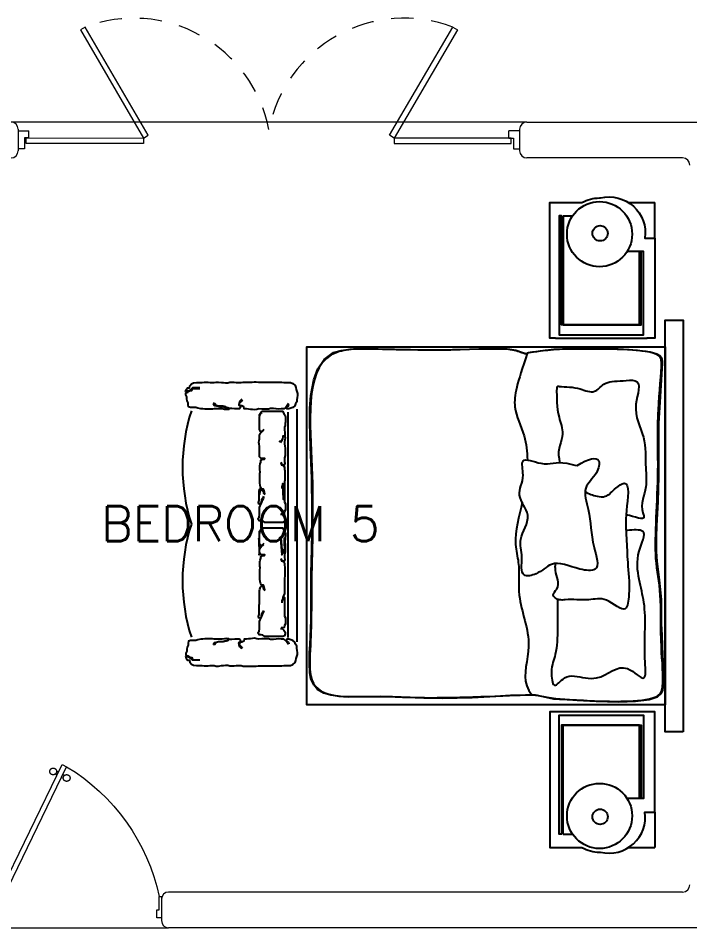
# Model space of a CAD drawing. Header units: metres. Extents: x -232 to 581, y 30 to 789.
# Drawn here: x 108.62 to 112.37, y 465.89 to 470.97 of the extents above; entities that cross this region are included whole.
import ezdxf

# ---------------------------------------------------------------- set-up
doc = ezdxf.new("R2010")
doc.units = ezdxf.units.M
doc.linetypes.add('HIDDEN2', pattern=[0.1875, 0.125, -0.0625])
for name, color, linetype, lineweight in [('A-DOOR', 35, 'Continuous', 5), ('A-WALL', 250, 'Continuous', 20), ('baños', 140, 'Continuous', 0), ('textos', 7, 'Continuous', 0)]:
    doc.layers.add(name, color=color, linetype=linetype, lineweight=lineweight)
doc.layers.add('MOBILIARIOS', color=252, linetype='Continuous')
doc.layers.add('PISO', color=7, linetype='Continuous', lineweight=5, true_color=0xe6e6e6)
doc.styles.get("Standard").update_dxf_attribs({"font": 'arial.ttf'})

# ---------------------------------------------------------------- blocks, each defined once
blk = doc.blocks.new('puerta 1.00')
at = {"layer": 'A-DOOR'}
for p, q in [((-0.15, -0.0125), (-0.9369, -0.3949)), ((-0.1376, -0.038), (-0.9245, -0.4204)), ((-0.1376, -0.038), (-0.15, -0.0125)), ((-0.9369, -0.3949), (-0.9245, -0.4204)), ((-0.8946, -0.3743), (-0.8996, -0.3641)), ((-0.8777, -0.3661), (-0.8826, -0.3559)), ((-0.8822, -0.3998), (-0.8772, -0.4101)), ((-0.8653, -0.3916), (-0.8603, -0.4018))]:
    blk.add_line(p, q, dxfattribs=at)
for points in [[(-0.08, 0), (-0.08, -0.025), (-0.125, -0.025), (-0.125, -0.0125), (-0.2, -0.0125), (-0.2, 0), (-0.08, 0)], [(-0.08, -0.95), (-0.08, -0.925), (-0.125, -0.925), (-0.125, -0.9375), (-0.2, -0.9375), (-0.2, -0.95), (-0.08, -0.95)]]:
    blk.add_lwpolyline(points, dxfattribs=at)
blk.add_arc((0.0366, 0.1602), 1.1229, 211.1336, 257.8343, dxfattribs=at)
for points in [[(-0.8982, -0.3642), (-0.9033, -0.3642), (-0.912, -0.3591), (-0.917, -0.3504), (-0.917, -0.3403), (-0.912, -0.3316), (-0.9033, -0.3265), (-0.8932, -0.3265), (-0.8844, -0.3316), (-0.8794, -0.3403), (-0.8794, -0.3504), (-0.8844, -0.3591), (-0.8932, -0.3642), (-0.8982, -0.3642)], [(-0.8617, -0.4394), (-0.8667, -0.4394), (-0.8754, -0.4344), (-0.8805, -0.4256), (-0.8805, -0.4156), (-0.8754, -0.4068), (-0.8667, -0.4018), (-0.8566, -0.4018), (-0.8479, -0.4068), (-0.8428, -0.4156), (-0.8428, -0.4257), (-0.8479, -0.4344), (-0.8566, -0.4394), (-0.8617, -0.4394)]]:
    blk.add_open_spline(points, degree=2, dxfattribs=at)
blk = doc.blocks.new('A$Ca7b09788')
at = {"layer": 'A-DOOR'}
for p, q in [((0, 0.1006), (0.06, 0.1006)), ((0.035, 0.0606), (0.035, 0.0006)), ((0.06, 0.0606), (0.035, 0.0606)), ((0.06, 0.0606), (0.06, 0.1006)), ((2.8, 0.1), (2.74, 0.1)), ((2.74, 0.06), (2.74, 0.1)), ((2.74, 0.06), (2.765, 0.06)), ((2.765, 0.06), (2.765, 0)), ((0.035, 0.0006), (0, 0.0006)), ((2.765, 0), (2.8, 0))]:
    blk.add_line(p, q, dxfattribs=at)
for points in [[(0.3471, 0.6649), (0.7, 0.0604), (0.7261, 0.0757), (0.3732, 0.6802)], [(2.4529, 0.6649), (2.1, 0.0604), (2.0739, 0.0757), (2.4268, 0.6802)], [(0.0446, 0.0606), (0.7, 0.0604), (0.7, 0.0301), (0.0446, 0.0303)], [(2.7524, 0.06), (2.1, 0.0602), (2.1, 0.0299), (2.7524, 0.0297)]]:
    blk.add_lwpolyline(points, close=True, dxfattribs=at)
at = {"layer": 'A-DOOR', "linetype": 'HIDDEN2'}
for centre, start, end in [((0.6447, -0.0402), 11.1544, 110.647), ((2.1553, -0.0402), 69.353, 168.8456)]:
    blk.add_arc(centre, 0.7699, start, end, dxfattribs=at)
blk = doc.blocks.new('A$Ca3ef8f56')
at = {"layer": 'MOBILIARIOS'}
for p, q in [((0.0032, 0.1527), (0.0032, 1.4519)), ((0.0532, 0.1694), (0.0532, 1.4284))]:
    blk.add_line(p, q, dxfattribs=at)
for points in [[(0.6249, 1.5324), (0.6212, 1.5434), (0.6126, 1.5544), (0.6016, 1.5556), (0.6004, 1.5666), (0.5906, 1.5776), (0.5796, 1.5825), (0.5637, 1.5837), (0.5527, 1.5837), (0.5417, 1.5849), (0.5307, 1.5849), (0.5197, 1.5862), (0.4977, 1.5862), (0.4867, 1.5837), (0.4757, 1.5837), (0.4647, 1.5849), (0.4537, 1.5874), (0.4402, 1.5874), (0.4231, 1.5837), (0.4121, 1.5837), (0.4011, 1.5825), (0.3889, 1.5825), (0.3766, 1.5862), (0.3534, 1.5862), (0.3412, 1.5849), (0.3302, 1.5837), (0.3143, 1.5849), (0.3033, 1.5874), (0.2519, 1.5874), (0.2409, 1.5886), (0.2299, 1.5886), (0.2177, 1.5862), (0.0868, 1.5862), (0.0746, 1.5849), (0.0391, 1.5849), (0.0245, 1.5788), (0.0122, 1.5678), (0.0086, 1.5568), (0.0061, 1.5446), (0.0037, 1.5336), (0, 1.5226), (0, 1.5116), (0.0012, 1.5006), (0.0024, 1.4884), (0.0024, 1.4774), (0.011, 1.4652), (0.0147, 1.4542), (0.0257, 1.4445), (0.0367, 1.442), (0.0477, 1.4383), (0.0587, 1.4383), (0.0611, 1.4493), (0.0501, 1.4542), (0.0477, 1.464)], [(0.4708, 1.4664), (0.4622, 1.4554), (0.4512, 1.4542), (0.4341, 1.4506), (0.4231, 1.4506), (0.4109, 1.4493), (0.3999, 1.4457), (0.3876, 1.4457), (0.3828, 1.4347), (0.395, 1.4335), (0.4072, 1.4347), (0.4194, 1.4371), (0.4317, 1.4383), (0.4635, 1.4383), (0.4745, 1.4359), (0.516, 1.4359), (0.527, 1.4371), (0.5381, 1.4371), (0.5552, 1.442), (0.5674, 1.4445), (0.5845, 1.4445), (0.5968, 1.4457), (0.6078, 1.4493), (0.609, 1.4603), (0.609, 1.4713), (0.6151, 1.4823), (0.6175, 1.4933), (0.6163, 1.5043), (0.6224, 1.5153), (0.6224, 1.5263), (0.6114, 1.53), (0.6004, 1.5385), (0.5894, 1.5397), (0.5845, 1.5507), (0.5735, 1.552), (0.5442, 1.552)], [(0.5442, 1.5544), (0.5613, 1.5556), (0.5723, 1.5556), (0.5845, 1.5544), (0.5955, 1.5458), (0.6065, 1.5373), (0.6175, 1.5348), (0.6212, 1.5348)], [(0.0501, 1.4677), (0.0563, 1.4567), (0.0636, 1.4457), (0.0758, 1.4371), (0.0905, 1.4371), (0.1064, 1.4359), (0.1174, 1.4371), (0.1333, 1.4396), (0.1492, 1.4396), (0.1602, 1.4359), (0.1981, 1.4359), (0.2152, 1.4371), (0.2262, 1.4347), (0.2385, 1.4322), (0.2507, 1.4335), (0.2617, 1.4347), (0.2727, 1.4359), (0.2837, 1.4371), (0.2972, 1.4383), (0.2996, 1.4493), (0.3106, 1.4542), (0.3216, 1.4567), (0.3241, 1.4677), (0.3143, 1.4787), (0.3069, 1.4884)], [(0.3106, 1.4909), (0.3204, 1.4799), (0.3253, 1.4689), (0.3265, 1.4579), (0.3155, 1.4481), (0.3228, 1.4371), (0.3497, 1.4371), (0.3656, 1.4396), (0.3779, 1.4396), (0.3889, 1.4408), (0.3999, 1.4481), (0.4133, 1.4518), (0.4402, 1.4518), (0.4525, 1.4554), (0.4598, 1.4664), (0.4696, 1.4689)], [(0.0946, 1.3772), (0.0844, 1.3772), (0.0759, 1.3874), (0.0673, 1.3976), (0.0673, 1.4078), (0.0708, 1.4181), (0.081, 1.4232), (0.1822, 1.4232), (0.1924, 1.4146), (0.2026, 1.4129), (0.2129, 1.4129), (0.2197, 1.4027), (0.2129, 1.3925), (0.2112, 1.3806), (0.2112, 1.3397), (0.2078, 1.3294), (0.2026, 1.3192), (0.1975, 1.309), (0.1941, 1.2988), (0.189, 1.2885), (0.1856, 1.2817)], [(0.0844, 1.234), (0.0844, 1.2238), (0.081, 1.2135), (0.0708, 1.205), (0.0708, 1.2579), (0.0725, 1.2715), (0.0725, 1.2988), (0.0708, 1.309), (0.0656, 1.3192), (0.0656, 1.3516), (0.0725, 1.3618), (0.0742, 1.372), (0.0844, 1.3737), (0.0895, 1.3737)], [(0.189, 1.2766), (0.1924, 1.2868), (0.1992, 1.2971), (0.2026, 1.3073), (0.2044, 1.3175), (0.2146, 1.3209), (0.2163, 1.3107), (0.2129, 1.3005), (0.2129, 1.2476), (0.2112, 1.2374), (0.2112, 1.1675), (0.2095, 1.1573), (0.2061, 1.1471), (0.1958, 1.1385), (0.1907, 1.1488), (0.189, 1.159), (0.1822, 1.1658)], [(0.0929, 0.9903), (0.0878, 1.0005), (0.0776, 1.0039), (0.0708, 1.0141), (0.0708, 1.0244), (0.069, 1.0346), (0.069, 1.0857), (0.0708, 1.0959), (0.0708, 1.1829), (0.0776, 1.1948), (0.081, 1.205), (0.0827, 1.2152), (0.0861, 1.2272), (0.0861, 1.2289)], [(0.1822, 1.1641), (0.1856, 1.1471), (0.189, 1.1368), (0.1992, 1.1351), (0.2061, 1.1249), (0.2078, 1.1147), (0.2095, 1.1028), (0.2095, 1.0499), (0.2078, 1.0397), (0.2095, 1.0295), (0.2095, 1.0056), (0.2078, 0.9954), (0.2044, 0.9852), (0.2044, 0.9749), (0.1941, 0.9698), (0.1839, 0.9698), (0.1822, 0.9664), (0.2026, 0.9664), (0.2112, 0.9562), (0.2112, 0.8965), (0.2129, 0.8863), (0.2146, 0.8761), (0.2129, 0.9659), (0.2112, 0.9556), (0.2112, 0.9352), (0.2061, 0.925), (0.1958, 0.9147), (0.1873, 0.9079)], [(0.0946, 0.8761), (0.0861, 0.9659), (0.081, 0.9556), (0.0793, 0.9454), (0.069, 0.9403), (0.0673, 0.9505), (0.069, 0.9607), (0.0708, 0.8727), (0.0708, 0.8829), (0.069, 0.8965), (0.0673, 0.9085), (0.0673, 0.9494), (0.0708, 0.9613), (0.0708, 0.9818), (0.069, 0.992), (0.0742, 1.0022), (0.0844, 1.0005), (0.0878, 0.9903), (0.0895, 0.9869)], [(0.2112, 0.8449), (0.2112, 0.8346), (0.2044, 0.8244), (0.1941, 0.8159), (0.0827, 0.8159), (0.0759, 0.8295), (0.0673, 0.8397), (0.0656, 0.85), (0.0656, 0.8602), (0.0673, 0.8704), (0.0673, 0.8806), (0.0708, 0.8909), (0.0725, 0.9079), (0.069, 0.9181), (0.069, 0.9386), (0.081, 0.9403), (0.0827, 0.959), (0.0895, 0.8693), (0.0998, 0.871), (0.0981, 0.8744)], [(0.1873, 0.9028), (0.1958, 0.913), (0.2061, 0.9147), (0.2112, 0.9045), (0.2112, 0.8517), (0.2095, 0.8414), (0.2061, 0.8312), (0.1958, 0.8244)], [(0.0946, 0.74), (0.0844, 0.74), (0.0759, 0.7502), (0.0673, 0.7604), (0.0673, 0.7707), (0.0708, 0.7809), (0.081, 0.786), (0.1822, 0.786), (0.1924, 0.7775), (0.2026, 0.7758), (0.2129, 0.7758), (0.2197, 0.7656), (0.2129, 0.7553), (0.2112, 0.7434), (0.2112, 0.7025), (0.2078, 0.6923), (0.2026, 0.6821), (0.1975, 0.6718), (0.1941, 0.6616), (0.189, 0.6514), (0.1856, 0.6446)], [(0.0844, 0.5968), (0.0844, 0.5866), (0.081, 0.5764), (0.0708, 0.5679), (0.0708, 0.6207), (0.0725, 0.6343), (0.0725, 0.6616), (0.0708, 0.6718), (0.0656, 0.6821), (0.0656, 0.7144), (0.0725, 0.7247), (0.0742, 0.7349), (0.0844, 0.7366), (0.0895, 0.7366)], [(0.189, 0.6394), (0.1924, 0.6497), (0.1992, 0.6599), (0.2026, 0.6701), (0.2044, 0.6803), (0.2146, 0.6838), (0.2163, 0.6735), (0.2129, 0.6633), (0.2129, 0.6105), (0.2112, 0.6002), (0.2112, 0.6304), (0.2095, 0.6201), (0.2061, 0.6099), (0.1958, 0.6014), (0.1907, 0.6116), (0.189, 0.6218), (0.1822, 0.6287)], [(0.0929, 0.4531), (0.0878, 0.4633), (0.0776, 0.4668), (0.0708, 0.477), (0.0708, 0.4872), (0.069, 0.4974), (0.069, 0.5486), (0.0708, 0.5588), (0.0708, 0.6457), (0.0776, 0.6576), (0.081, 0.5679), (0.0827, 0.5781), (0.0861, 0.59), (0.0861, 0.5917)], [(0.1822, 0.627), (0.1856, 0.6099), (0.189, 0.5997), (0.1992, 0.598), (0.2061, 0.5878), (0.2078, 0.5775), (0.2095, 0.5656), (0.2095, 0.5128), (0.2078, 0.5025), (0.2095, 0.4923), (0.2095, 0.4685), (0.2078, 0.4582), (0.2044, 0.448), (0.2044, 0.4378), (0.1941, 0.4327), (0.1839, 0.4327), (0.1822, 0.4293), (0.2026, 0.4293), (0.2112, 0.419), (0.2112, 0.3594), (0.2129, 0.3492), (0.2146, 0.3389), (0.2129, 0.3287), (0.2112, 0.3185), (0.2112, 0.298), (0.2061, 0.2878), (0.1958, 0.2776), (0.1873, 0.2708)], [(0.0946, 0.3389), (0.0861, 0.3287), (0.081, 0.3185), (0.0793, 0.3083), (0.069, 0.3031), (0.0673, 0.3134), (0.069, 0.3236), (0.0708, 0.3355), (0.0708, 0.3457), (0.069, 0.3594), (0.0673, 0.3713), (0.0673, 0.4122), (0.0708, 0.4241), (0.0708, 0.4446), (0.069, 0.4548), (0.0742, 0.465), (0.0844, 0.4633), (0.0878, 0.4531), (0.0895, 0.4497)], [(0.2112, 0.1926), (0.2112, 0.1824), (0.2044, 0.1721), (0.1941, 0.1636), (0.0827, 0.1636), (0.0759, 0.1772), (0.0673, 0.1875), (0.0656, 0.1977), (0.0656, 0.223), (0.0673, 0.2333), (0.0673, 0.2435), (0.0708, 0.2537), (0.0725, 0.2708), (0.069, 0.281), (0.069, 0.3014), (0.081, 0.3031), (0.0827, 0.3219), (0.0895, 0.3321), (0.0998, 0.3338), (0.0981, 0.3372)], [(0.1873, 0.2656), (0.1958, 0.2759), (0.2061, 0.2776), (0.2112, 0.2673), (0.2112, 0.1994), (0.2095, 0.1892), (0.2061, 0.179), (0.1958, 0.1721)], [(0.0501, 0.1209), (0.0563, 0.1319), (0.0636, 0.1429), (0.0758, 0.1515), (0.0905, 0.1515), (0.1064, 0.1527), (0.1174, 0.1515), (0.1333, 0.149), (0.1492, 0.149), (0.1602, 0.1527), (0.1981, 0.1527), (0.2152, 0.1515), (0.2262, 0.1539), (0.2385, 0.1564), (0.2507, 0.1551), (0.2617, 0.1539), (0.2727, 0.1527), (0.2837, 0.1515), (0.2972, 0.1503), (0.2996, 0.1393), (0.3106, 0.1344), (0.3216, 0.1319), (0.3241, 0.1209), (0.3143, 0.1099), (0.3069, 0.1002)], [(0.4708, 0.1222), (0.4622, 0.1332), (0.4512, 0.1344), (0.4341, 0.138), (0.4231, 0.138), (0.4109, 0.1393), (0.3999, 0.1429), (0.3876, 0.1429), (0.3828, 0.1539), (0.395, 0.1551), (0.4072, 0.1539), (0.4194, 0.1515), (0.4317, 0.1503), (0.4635, 0.1503), (0.4745, 0.1527), (0.516, 0.1527), (0.527, 0.1515), (0.5381, 0.1515), (0.5552, 0.1466), (0.5674, 0.1441), (0.5845, 0.1441), (0.5968, 0.1429), (0.6078, 0.1393), (0.609, 0.1283), (0.609, 0.1173), (0.6151, 0.1063), (0.6175, 0.0953), (0.6163, 0.0843), (0.6224, 0.0733), (0.6224, 0.0623), (0.6114, 0.0586), (0.6004, 0.0501), (0.5894, 0.0489), (0.5845, 0.0379), (0.5735, 0.0366), (0.5442, 0.0366)], [(0.6249, 0.0562), (0.6212, 0.0452), (0.6126, 0.0342), (0.6016, 0.033), (0.6004, 0.022), (0.5906, 0.011), (0.5796, 0.0061), (0.5637, 0.0049), (0.5527, 0.0049), (0.5417, 0.0037), (0.5307, 0.0037), (0.5197, 0.0024), (0.4977, 0.0024), (0.4867, 0.0049), (0.4757, 0.0049), (0.4647, 0.0037), (0.4537, 0.0012), (0.4402, 0.0012), (0.4231, 0.0049), (0.4121, 0.0049), (0.4011, 0.0061), (0.3889, 0.0061), (0.3766, 0.0024), (0.3534, 0.0024), (0.3412, 0.0037), (0.3302, 0.0049), (0.3143, 0.0037), (0.3033, 0.0012), (0.2519, 0.0012), (0.2409, 0), (0.2299, 0), (0.2177, 0.0024), (0.0868, 0.0024), (0.0746, 0.0037), (0.0391, 0.0037), (0.0245, 0.0098), (0.0122, 0.0208), (0.0086, 0.0318), (0.0061, 0.044), (0.0037, 0.055), (0, 0.066), (0, 0.077), (0.0012, 0.088), (0.0024, 0.1002), (0.0024, 0.1112), (0.011, 0.1234), (0.0147, 0.1344), (0.0257, 0.1441), (0.0367, 0.1466), (0.0477, 0.1503), (0.0587, 0.1503), (0.0611, 0.1393), (0.0501, 0.1344), (0.0477, 0.1246)], [(0.3106, 0.0977), (0.3204, 0.1087), (0.3253, 0.1197), (0.3265, 0.1307), (0.3155, 0.1405), (0.3228, 0.1515), (0.3497, 0.1515), (0.3656, 0.149), (0.3779, 0.149), (0.3889, 0.1478), (0.3999, 0.1405), (0.4133, 0.1368), (0.4402, 0.1368), (0.4525, 0.1332), (0.4598, 0.1222), (0.4696, 0.1197)], [(0.5442, 0.0342), (0.5613, 0.033), (0.5723, 0.033), (0.5845, 0.0342), (0.5955, 0.0428), (0.6065, 0.0513), (0.6175, 0.0537), (0.6212, 0.0537)]]:
    blk.add_lwpolyline(points, dxfattribs=at)
for centre in [(-0.3846, 1.1107), (-0.3846, 0.4779)]:
    blk.add_arc(centre, 1.0261, 342.0399, 17.9601, dxfattribs=at)
blk = doc.blocks.new('A$C11dadbfd')
at = {"layer": 'MOBILIARIOS'}
for p, q in [((1.7951, 3.6335), (1.9417, 3.6335)), ((1.9417, 3.4354), (1.9417, 3.6335)), ((1.9417, 0.2292), (1.9417, 0.0311)), ((1.7951, 0.0311), (1.9417, 0.0311))]:
    blk.add_line(p, q, dxfattribs=at)
for points in [[(1.3875, 2.8747), (1.3875, 2.8753), (1.3554, 2.8753), (1.3554, 3.6335), (1.5357, 3.6335, -0.127695), (1.6339, 3.659, -0.007083), (1.6396, 3.6589, -0.52849), (1.8874, 3.4354), (1.9417, 3.4354), (1.9417, 2.8753), (1.8985, 2.8753), (1.8985, 2.8747), (1.8575, 2.8747)], [(1.3875, 0.7899), (1.3875, 0.7893), (1.3554, 0.7893), (1.3554, 0.0311), (1.5357, 0.0311, 0.127695), (1.6339, 0.0056, 0.007083), (1.6396, 0.0057, 0.52849), (1.8874, 0.2292), (1.9417, 0.2292), (1.9417, 0.7893), (1.8985, 0.7893), (1.8985, 0.7899), (1.8575, 0.7899)]]:
    blk.add_lwpolyline(points, format="xyb", close=True, dxfattribs=at)
for points in [[(1.8575, 3.3604), (1.8575, 2.9503), (1.4212, 2.9503), (1.4212, 3.5585), (1.4075, 3.5585), (1.4075, 2.8947), (1.8575, 2.8947), (1.8785, 2.8947), (1.8785, 3.3592), (1.8575, 3.3592), (1.8575, 2.9503)], [(2.1, 0.6774), (2, 0.6774), (2, 2.9774), (2.1, 2.9774)], [(2, 0.8274), (0, 0.8274), (0, 2.8274), (2, 2.8274)], [(1.984, 2.7359), (1.9682, 2.4885), (1.9635, 2.4003), (1.9626, 2.1559), (1.9626, 2.1046), (1.9588, 1.9621), (1.9521, 1.8305), (1.9502, 1.7649), (1.9502, 1.6851), (1.9531, 1.629), (1.9645, 1.5406), (1.973, 1.4728), (1.9778, 1.4138), (1.9778, 1.3179), (1.9787, 1.2798), (1.9806, 1.2181), (1.9854, 1.1031), (1.9911, 1.0261), (1.9891, 0.9459), (1.9853, 0.9108), (1.9758, 0.8889), (1.9549, 0.8709), (1.9112, 0.8566), (1.8349, 0.8461), (1.7418, 0.8423), (1.6153, 0.8461), (1.5089, 0.8519), (1.4612, 0.8557), (1.4108, 0.8576), (1.3776, 0.8604), (1.3377, 0.869), (1.3026, 0.8766), (1.276, 0.8814), (1.17, 0.8795), (1.0539, 0.8747), (0.9229, 0.868), (0.7572, 0.8642), (0.652, 0.8656), (0.6118, 0.8673), (0.5341, 0.869), (0.451, 0.8732), (0.4117, 0.874), (0.3599, 0.8723), (0.3114, 0.8723), (0.2345, 0.8715), (0.1881, 0.8741), (0.1337, 0.8816), (0.0936, 0.8942), (0.0593, 0.9134), (0.0376, 0.9402), (0.0225, 0.9728), (0.0159, 1.0071), (0.0134, 1.0607), (0.015, 1.1201), (0.0175, 1.1644), (0.0201, 1.2099), (0.0217, 1.2534), (0.0226, 1.3044), (0.0234, 1.3546), (0.0242, 1.4801), (0.0234, 1.568), (0.0259, 1.6257), (0.0293, 1.7852), (0.0293, 1.9199), (0.0276, 2.0948), (0.02, 2.2676), (0.0158, 2.4048), (0.0166, 2.4826), (0.0225, 2.5565), (0.0376, 2.6436), (0.061, 2.7055), (0.0969, 2.7565), (0.1479, 2.7958), (0.1909, 2.8076), (0.241, 2.8151), (0.2996, 2.8201), (0.3982, 2.8168), (0.4882, 2.8143), (0.5734, 2.8126), (0.6662, 2.8109), (0.813, 2.8126), (0.9075, 2.8143), (0.9605, 2.8169), (1.0157, 2.8185), (1.0776, 2.8177), (1.1319, 2.8152), (1.1657, 2.8093), (1.2083, 2.7943), (1.2234, 2.7901), (1.2384, 2.7968), (1.3036, 2.806), (1.3792, 2.8152), (1.4821, 2.8169), (1.6504, 2.8177), (1.7386, 2.8169), (1.7996, 2.8135), (1.8589, 2.8077), (1.9166, 2.7993), (1.9544, 2.7876), (1.9703, 2.7792), (1.9795, 2.7675), (1.9829, 2.7482)], [(1.8575, 0.3042), (1.8575, 0.7143), (1.4212, 0.7143), (1.4212, 0.1061), (1.4075, 0.1061), (1.4075, 0.7699), (1.8575, 0.7699), (1.8785, 0.7699), (1.8785, 0.3054), (1.8575, 0.3054), (1.8575, 0.7143)]]:
    blk.add_lwpolyline(points, close=True, dxfattribs=at)
for points in [[(1.4304, 3.5585), (1.4304, 2.9503), (1.8667, 2.9503), (1.8667, 3.3604), (1.7881, 3.3604)], [(1.4304, 3.5585), (1.4829, 3.5585)], [(1.4304, 0.1061), (1.4304, 0.7143), (1.8667, 0.7143), (1.8667, 0.3042), (1.7881, 0.3042)], [(1.4304, 0.1061), (1.4829, 0.1061)]]:
    blk.add_lwpolyline(points, dxfattribs=at)
for centre, radius in [((1.6339, 3.4571), 0.1819), ((1.6369, 3.4617), 0.0427), ((1.6339, 0.2076), 0.1819), ((1.6369, 0.2029), 0.0427)]:
    blk.add_circle(centre, radius, dxfattribs=at)
blk.add_arc((1.4035, 2.5972), 0.00932, 64.4366, 168.7327, dxfattribs=at)
for points, knots in [([(0.2769, 2.8152), (0.2379, 2.8116), (-0.0145, 2.7885), (0.0417, 2.1345), (0.031, 1.754), (0.0256, 1.5592)], [0, 0, 0, 0, 0.117685, 0.761841, 1.437924, 1.437924, 1.437924, 1.437924]), ([(1.2536, 0.8837), (1.2536, 0.8837), (1.2536, 0.8837), (1.2536, 0.8837), (1.2553, 0.8836), (1.2902, 0.8837), (1.3601, 0.8633), (1.5319, 0.8551), (1.739, 0.8394), (1.9697, 0.8633), (1.9954, 0.9487), (1.9697, 1.1987), (1.9824, 1.4698), (1.9294, 1.6589), (1.9697, 2.0804), (1.9512, 2.442), (1.9846, 2.7165), (1.9697, 2.8152), (1.5773, 2.8152), (1.391, 2.8152), (1.2491, 2.7954), (1.2358, 2.7954), (1.2203, 2.7835), (1.15, 2.8152), (1.0853, 2.8152), (0.9644, 2.8152)], [2.895366, 2.895366, 2.895366, 2.895366, 2.896475, 3.053535, 3.138588, 3.190252, 3.29358, 3.393683, 3.686394, 3.848283, 3.942303, 4.166996, 4.499824, 4.847407, 5.433591, 5.797126, 6.093613, 6.186669, 6.495546, 6.666013, 6.828452, 7.059973, 7.190877, 7.299822, 7.383928, 7.383928, 7.383928, 7.383928]), ([(1.2291, 2.7899), (1.1753, 2.6231), (1.1344, 2.5006), (1.2193, 2.3428), (1.2306, 2.2415), (1.2306, 2.1954)], [0.0005696, 0.0005696, 0.0005696, 0.0005696, 0.2116189, 0.3895346, 0.5346505, 0.5346505, 0.5346505, 0.5346505]), ([(1.4075, 2.6056), (1.4464, 2.605), (1.5112, 2.604), (1.6052, 2.5604), (1.6633, 2.6386), (1.7368, 2.634), (1.8841, 2.6519), (1.8025, 2.4679), (1.897, 2.3336), (1.8864, 2.1722), (1.9035, 2.0318), (1.8555, 1.9443), (1.8965, 1.8496), (1.8291, 1.879), (1.7823, 1.8902)], [0, 0, 0, 0, 0.125513, 0.209774, 0.279098, 0.385114, 0.440556, 0.579971, 0.776155, 0.956632, 1.067828, 1.221054, 1.242986, 1.352802, 1.352802, 1.352802, 1.352802]), ([(1.3944, 2.599), (1.394, 2.544), (1.3934, 2.4576), (1.4468, 2.3258), (1.3937, 2.2542), (1.409, 2.1981), (1.4099, 2.1812)], [0, 0, 0, 0, 0.1739603, 0.2732689, 0.4204064, 0.4281347, 0.4281347, 0.4281347, 0.4281347]), ([(1.5086, 2.1643), (1.4936, 2.1652), (1.3997, 2.1973), (1.3383, 2.1521), (1.182, 2.2235), (1.2227, 2.0905), (1.1573, 1.9979), (1.271, 1.8818), (1.1717, 1.7569), (1.2106, 1.666), (1.1853, 1.5363), (1.2988, 1.5579), (1.3751, 1.646), (1.4895, 1.5871), (1.6481, 1.5665), (1.5809, 1.7533), (1.589, 1.8781), (1.5321, 2.0442), (1.6164, 2.1034), (1.6483, 2.2197), (1.5711, 2.2057), (1.5086, 2.1643)], [0.483205, 0.483205, 0.483205, 0.483205, 0.53364, 0.686105, 0.79098, 0.874215, 0.993951, 1.121456, 1.272938, 1.391058, 1.496021, 1.56567, 1.671481, 1.841411, 1.931504, 2.070402, 2.301906, 2.427526, 2.537167, 2.607901, 2.719001, 2.719001, 2.719001, 2.719001]), ([(1.553, 2.0189), (1.5739, 2.0076), (1.6095, 1.9913), (1.679, 1.987), (1.7141, 2.0349), (1.8118, 2.0993), (1.774, 1.8858), (1.7853, 1.7674), (1.789, 1.6087), (1.8046, 1.4975), (1.7861, 1.3196), (1.6731, 1.437), (1.5644, 1.4057), (1.4728, 1.4213), (1.4066, 1.4098), (1.36, 1.4401), (1.4229, 1.4926), (1.3851, 1.5575), (1.3867, 1.605), (1.3874, 1.6175)], [0.032571, 0.032571, 0.032571, 0.032571, 0.107712, 0.156224, 0.235226, 0.291111, 0.451247, 0.617718, 0.770472, 0.95788, 1.036962, 1.155398, 1.259301, 1.397905, 1.433881, 1.478271, 1.518706, 1.629903, 1.669516, 1.669516, 1.669516, 1.669516]), ([(1.2013, 1.9598), (1.1864, 1.8804), (1.147, 1.769), (1.1924, 1.5931), (1.1657, 1.4114), (1.2752, 1.1795), (1.1954, 0.98), (1.2439, 0.9003), (1.2553, 0.8837)], [0.780746, 0.780746, 0.780746, 0.780746, 1.031047, 1.138144, 1.338216, 1.638789, 1.87051, 1.932727, 1.932727, 1.932727, 1.932727]), ([(1.3994, 1.4151), (1.3997, 1.3674), (1.4003, 1.2566), (1.3963, 1.1171), (1.3571, 1.0341), (1.3748, 0.9042), (1.4479, 1.0108), (1.5283, 0.9775), (1.6662, 0.9713), (1.7601, 1.0928), (1.8987, 0.9322), (1.8818, 1.1222), (1.8895, 1.2335), (1.8882, 1.3956), (1.8501, 1.5341), (1.834, 1.6702), (1.9144, 1.8144), (1.8189, 1.8044), (1.7843, 1.8013), (1.7818, 1.8011)], [0, 0, 0, 0, 0.152599, 0.305824, 0.413498, 0.490111, 0.57095, 0.695693, 0.751084, 0.933009, 1.04478, 1.135217, 1.336369, 1.489125, 1.623798, 1.783333, 1.909904, 2.000264, 2.007333, 2.007333, 2.007333, 2.007333]), ([(0.0256, 1.5592), (0.0256, 1.4272), (0.0256, 1.2316), (0.0048, 0.935), (0.136, 0.8633), (0.4134, 0.881), (0.6395, 0.8633), (1.0646, 0.8759), (1.1613, 0.8837), (1.2537, 0.8837)], [0, 0, 0, 0, 0.418295, 0.63409, 0.877661, 1.085184, 1.239382, 1.462689, 1.680419, 1.680419, 1.680419, 1.680419])]:
    blk.add_open_spline(points, degree=3, knots=knots, dxfattribs=at)
blk.add_open_spline([(0.9644, 2.8152), (0.6575, 2.8005), (0.4702, 2.816), (0.2769, 2.8152)], degree=3, dxfattribs=at)
blk = doc.blocks.new('20.03.2026 LN 09 PRIMER NIVEL ARQ')
at = {"layer": 'A-WALL', "color": 1}
for p, q in [((7.654, -42.4932), (9.374, -42.4932)), ((4.814, -42.5332), (4.814, -42.6532)), ((7.614, -42.5332), (7.614, -42.6532)), ((8.524, -42.6932), (7.654, -42.6932)), ((5.614, -46.8332), (5.614, -46.9532)), ((8.524, -46.7932), (5.654, -46.7932)), ((9.474, -46.9932), (5.654, -46.9932))]:
    blk.add_line(p, q, dxfattribs=at)
for centre, start, end in [((4.774, -42.5332), 0, 90), ((7.654, -42.5332), 90, 180), ((4.774, -42.6532), 270, 0), ((7.654, -42.6532), 180, 270), ((8.524, -42.7332), 0, 90), ((8.524, -46.7532), 270, 0), ((5.654, -46.8332), 90, 180), ((5.654, -46.9532), 180, 270)]:
    blk.add_arc(centre, 0.04, start, end, dxfattribs=at)
at = {"layer": 'PISO', "color": 1}
for p, q in [((7.654, -42.4932), (4.774, -42.4932)), ((4.624, -46.9932), (5.654, -46.9932))]:
    blk.add_line(p, q, dxfattribs=at)
at = {"color": 1}
blk.add_blockref('A$Ca7b09788', (4.814, -42.6426), dxfattribs=at)
at = {"layer": 'A-DOOR', "color": 1, "xscale": -1.000000000000001, "rotation": 90}
blk.add_blockref('puerta 1.00', (4.664, -47.0182), dxfattribs=at)
at = {"layer": 'MOBILIARIOS', "color": 1}
blk.add_blockref('A$C11dadbfd', (6.4263, -46.576), dxfattribs=at)
at = {"layer": 'MOBILIARIOS', "color": 1, "rotation": 180}
blk.add_blockref('A$Ca3ef8f56', (6.3726, -43.9436), dxfattribs=at)
at = {"layer": 'baños', "color": 1, "linetype": 'Continuous'}
for tag, p in [('MODELNUMBER', (-12.0611, -62.0707)), ('MATERIAL', (-12.0611, -62.0709)), ('PRODUCT', (-12.0611, -62.0708)), ('TRADENAME', (-12.0611, -62.0708))]:
    blk.add_attdef(tag, p, '', height=0.0000254, rotation=359.9999, dxfattribs=at)
at = {"layer": 'textos', "color": 1, "insert": (5.1443, -44.834), "char_height": 0.195, "width": 3.404877, "attachment_point": 7}
blk.add_mtext('{\\Fromans|c0; BEDROOM 5}', dxfattribs=at)

msp = doc.modelspace()

# ---------------------------------------------------------------- block references
at = {"color": 1}
msp.add_blockref('20.03.2026 LN 09 PRIMER NIVEL ARQ', (103.8018, 512.8845), dxfattribs=at)

doc.saveas('drawing.dxf')
